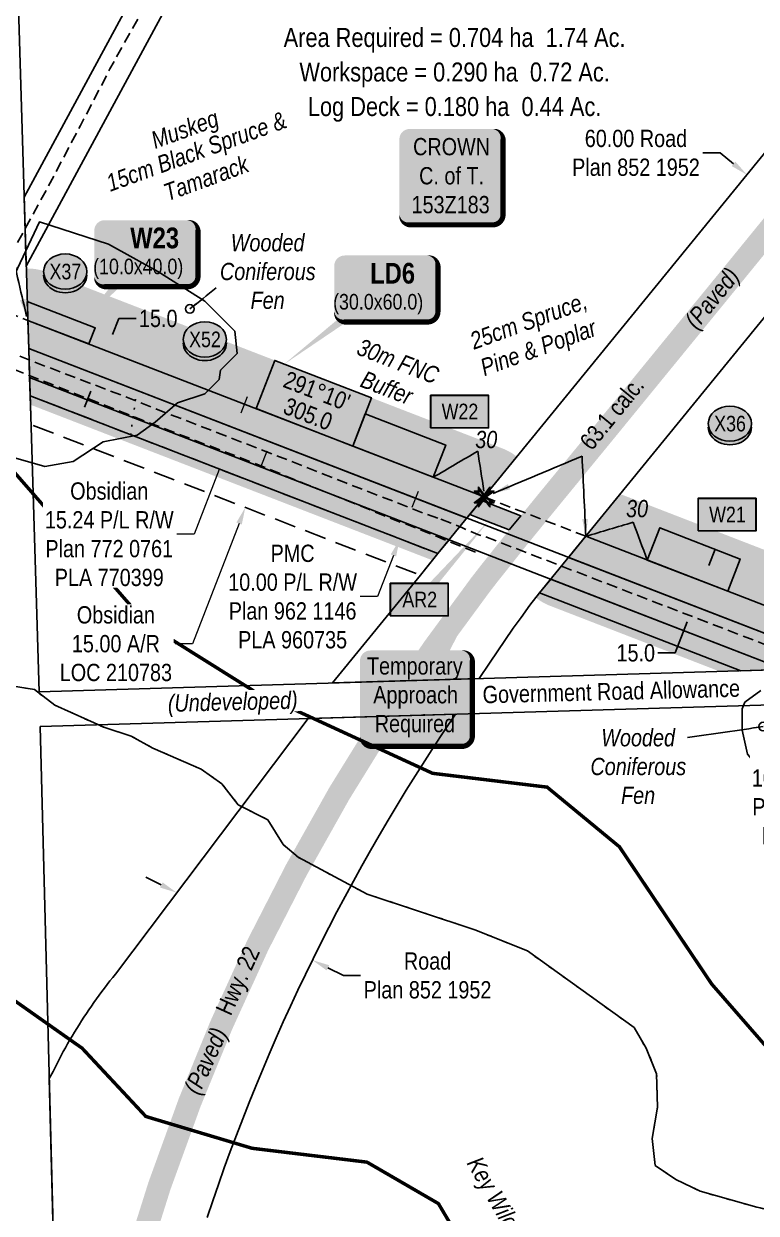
# Model space of a CAD drawing. Extents: x 633209 to 644713, y 5826006 to 5832721.
# Drawn here: x 639692 to 640116, y 5830641 to 5831330 of the extents above; entities that cross this region are included whole.
import ezdxf
from ezdxf.enums import TextEntityAlignment as Align

# ---------------------------------------------------------------- set-up
doc = ezdxf.new("R2010")
doc.units = 0
doc.header["$LTSCALE"] = 5
doc.header["$PDSIZE"] = 0.5
for name, pattern in [('DASHDOT2', [12.7, 6.35, -3.175, 0, -3.175]), ('foc-ACCESSROAD', [3.75, 2.5, -1.25]), ('foc-TIELINE', [1.875, 1.25, -0.625]), ('foc-TOPO', [1, 0.2, -0.8]), ('foc-TRAV', [1.875, 1.25, -0.625]), ('foc-WHEELTRACKS', [2, 0.4, -1.6]), ('UG_PIPE', [1.875, 1.25, -0.625])]:
    doc.linetypes.add(name, pattern=pattern)
doc.layers.get('Defpoints').update_dxf_attribs({"color": 9})
for name, color, linetype in [('AS-OWNER', 7, 'Continuous'), ('AS-PIPE-UG', 44, 'UG_PIPE'), ('AS-ROADS', 254, 'Continuous'), ('AS-WILDLIFE', 131, 'DASHDOT2'), ('C-RW', 13, 'Continuous'), ('CG-NOTES', 7, 'Continuous'), ('F-AR', 190, 'foc-ACCESSROAD'), ('F-RW', 190, 'Continuous'), ('L-AREAREQUIRED', 7, 'Continuous'), ('L-AREAWORK', 5, 'Continuous'), ('L-BD1', 253, 'Continuous'), ('L-MON', 1, 'Continuous'), ('L-ROAD-T', 7, 'Continuous'), ('L-SEC', 7, 'Continuous'), ('L-TIE', 7, 'foc-TIELINE'), ('L-TITLEDB', 4, 'Continuous'), ('L-TITLEDB-T', 4, 'Continuous'), ('P-BUFFER-H 30m', 51, 'Continuous'), ('P-BUFFER-T', 40, 'Continuous'), ('P-CROSSINGS', 250, 'Continuous'), ('P-PROPOSED', 10, 'Continuous'), ('P-PROPOSED-H', 21, 'Continuous'), ('P-TEMP-BLOCKS', 250, 'Continuous'), ('P-TEMP-H', 41, 'Continuous'), ('P-TEMP_LOG DECK', 46, 'Continuous'), ('P-TEMP_WORKSPACE', 46, 'Continuous'), ('P-TRAV', 4, 'foc-TRAV'), ('P-TXT', 4, 'Continuous'), ('P-WORKAREA-COUNTY', 104, 'Continuous'), ('P-WORKAREA-COUNTY-H', 71, 'Continuous'), ('T-BUSH-T', 110, 'Continuous'), ('T-VEGETATION CHANGE', 104, 'foc-TOPO'), ('T-WATER-P3', 160, 'foc-WHEELTRACKS'), ('WETLAND', 143, 'Continuous'), ('WETLAND-T', 146, 'Continuous')]:
    doc.layers.add(name, color=color, linetype=linetype)
for name, color, linetype, lineweight in [('C-AR-T', 13, 'Continuous', 9), ('F-AR-T', 190, 'Continuous', 9), ('F-RW-T', 190, 'Continuous', 9), ('T-TEXT', 48, 'Continuous', 18), ('T-TIE-T', 201, 'Continuous', 18)]:
    doc.layers.add(name, color=color, linetype=linetype, lineweight=lineweight)
doc.styles.add('100L', font='ARIALN.TTF', dxfattribs={"height": 11})
doc.styles.add('175L', font='ARIALN.TTF', dxfattribs={"height": 20})
doc.styles.add('80', font='ARIALN.TTF', dxfattribs={"height": 10})
doc.styles.add('80CG', font='ARIALN.TTF', dxfattribs={"height": 10})
doc.styles.add('80L', font='ARIALN.TTF', dxfattribs={"height": 10})
doc.styles.add('80LS', font='ARIALNI.TTF', dxfattribs={"height": 10})
doc.styles.add('BOLD', font='ARIALNB.TTF')
doc.styles.add('Crossing', font='ARIALN.TTF', dxfattribs={"height": 10})
doc.styles.add('foc-LtypeFont', font='ARIALN.TTF', dxfattribs={"height": 7.35})
doc.styles.add('MtXpl_Arial_Narrow', font='ARIALNI.TTF')
doc.linetypes.add('foc-TOPO-flowdirection-NOLINE', pattern='A,0,[">",foc-LtypeFont,S=0.3,R=0,X=0,Y=-0.945],-20,[">",foc-LtypeFont,S=0.3,R=0,X=0,Y=-0.945],0', length=20)
doc.dimstyles.new('Compass 5 000', dxfattribs={"dimscale": 5, "dimtxt": 9, "dimasz": 2, "dimexe": 0.2, "dimexo": 0.0625, "dimgap": 0.5, "dimtad": 0, "dimtih": 1, "dimtoh": 1, "dimzin": 0, "dimdsep": 46, "dimtxsty": '80CG', "dimcen": 0.1, "dimse1": 1, "dimse2": 1, "dimclrd": 256, "dimclrt": 256, "dimaunit": 1, "dimadec": 4, "dimazin": 0, "dimtfac": 0.06, "dimtofl": 0, "dimtmove": 0, "dimatfit": 1, "dimfxl": 0.2, "dimtolj": 1, "dimtzin": 0, "dimlwd": -1, "dimarcsym": 0})

# ---------------------------------------------------------------- blocks, each defined once
blk = doc.blocks.new('*D423')
at = {"layer": 'C-AR-T', "transparency": 16777216}
for p, q in [((639818.07, 5831104.68), (639821.68, 5831114)), ((639805.34, 5831071.82), (639790.8, 5831034.3)), ((639790.8, 5831034.3), (639780.8, 5831034.3))]:
    blk.add_line(p, q, dxfattribs=at)
for points in [[(639816.52, 5831105.28), (639819.62, 5831104.07), (639814.46, 5831095.35)], [(639803.78, 5831072.42), (639806.89, 5831071.22), (639808.95, 5831081.14)]]:
    blk.add_solid(points, dxfattribs=at)
at = {"layer": 'Defpoints', "color": 0, "transparency": 16777216}
for p in [(639742.67, 5831123.17), (639737.17, 5831108.96), (639814.46, 5831095.35)]:
    blk.add_point(p, dxfattribs=at)
at = {"layer": 'C-AR-T', "transparency": 16777216, "insert": (639741.71, 5831034.3), "char_height": 10, "attachment_point": 5, "style": '80CG', "bg_fill": 3, "box_fill_scale": 1.1, "bg_fill_color": 256, "bg_fill_true_color": 13158600, "bg_fill_transparency": 0}
blk.add_mtext('\\A1;Obsidian\\P15.24 P/L R/W\\PPlan 772 0761\\PPLA 770399', dxfattribs=at)
blk = doc.blocks.new('*D492')
at = {"layer": 'Defpoints', "color": 0, "transparency": 16777216}
for p in [(639786.11, 5831079.28), (639780.69, 5831065.28), (639820.43, 5831049.88)]:
    blk.add_point(p, dxfattribs=at)
at = {"layer": 'F-AR-T', "transparency": 16777216}
for p, q in [((639829.47, 5831073.2), (639833.08, 5831082.53)), ((639816.82, 5831040.56), (639789.85, 5830970.96)), ((639789.85, 5830970.96), (639779.85, 5830970.96))]:
    blk.add_line(p, q, dxfattribs=at)
for points in [[(639827.92, 5831073.8), (639831.02, 5831072.6), (639825.86, 5831063.88)], [(639815.27, 5831041.16), (639818.38, 5831039.95), (639820.43, 5831049.88)]]:
    blk.add_solid(points, dxfattribs=at)
at = {"layer": 'F-AR-T', "transparency": 16777216, "insert": (639745.55, 5830970.96), "char_height": 10, "attachment_point": 5, "style": '80CG', "bg_fill": 3, "box_fill_scale": 1.1, "bg_fill_color": 256, "bg_fill_true_color": 13158600, "bg_fill_transparency": 0}
blk.add_mtext('\\A1;Obsidian\\P15.00 A/R\\PLOC 210783', dxfattribs=at)
blk = doc.blocks.new('*D536')
at = {"layer": 'Defpoints', "color": 0, "transparency": 16777216}
for p in [(639836.85, 5831447.17), (639720.2, 5831273.28), (639737.78, 5831263.78)]:
    blk.add_point(p, dxfattribs=at)
at = {"layer": 'F-RW-T', "transparency": 16777216}
for p, q in [((639801.67, 5831466.17), (639791.67, 5831466.17)), ((639810.47, 5831461.42), (639801.67, 5831466.17)), ((639845.65, 5831442.41), (639854.45, 5831437.66))]:
    blk.add_line(p, q, dxfattribs=at)
for points in [[(639811.26, 5831462.88), (639809.68, 5831459.95), (639819.27, 5831456.67)], [(639846.44, 5831443.88), (639844.86, 5831440.95), (639836.85, 5831447.17)]]:
    blk.add_solid(points, dxfattribs=at)
at = {"layer": 'F-RW-T', "transparency": 16777216, "insert": (639752.13, 5831466.17), "char_height": 10, "attachment_point": 5, "style": '80CG'}
blk.add_mtext('\\A1;Canlin\\P20.00 P/L R/W\\PPlan 882 1811\\PPLA 890838', dxfattribs=at)
blk = doc.blocks.new('*D538')
at = {"layer": 'Defpoints', "color": 0, "transparency": 16777216}
for p in [(639857.9, 5831062.17), (639854.29, 5831052.86), (639913.32, 5831040.7)]:
    blk.add_point(p, dxfattribs=at)
at = {"layer": 'F-RW-T', "transparency": 16777216}
for p, q in [((639916.93, 5831050.02), (639920.55, 5831059.35)), ((639906.1, 5831022.06), (639896.87, 5830998.24)), ((639896.87, 5830998.24), (639886.87, 5830998.24))]:
    blk.add_line(p, q, dxfattribs=at)
for points in [[(639915.38, 5831050.62), (639918.49, 5831049.42), (639913.32, 5831040.7)], [(639904.54, 5831022.66), (639907.65, 5831021.46), (639909.71, 5831031.38)]]:
    blk.add_solid(points, dxfattribs=at)
at = {"layer": 'F-RW-T', "transparency": 16777216, "insert": (639847.78, 5830998.24), "char_height": 10, "attachment_point": 5, "style": '80CG'}
blk.add_mtext('\\A1;PMC\\P10.00 P/L R/W\\PPlan 962 1146\\PPLA 960735', dxfattribs=at)
blk = doc.blocks.new('*D540')
at = {"layer": 'Defpoints', "color": 0, "transparency": 16777216}
for p in [(640222.08, 5830921.22), (640211.29, 5830914.69), (640218.47, 5830911.91)]:
    blk.add_point(p, dxfattribs=at)
at = {"layer": 'F-RW-T', "transparency": 16777216}
for p, q in [((640218.51, 5830933.33), (640222.12, 5830942.66)), ((640207.67, 5830905.36), (640199.76, 5830884.91)), ((640199.76, 5830884.91), (640189.76, 5830884.91))]:
    blk.add_line(p, q, dxfattribs=at)
for points in [[(640216.95, 5830933.93), (640220.06, 5830932.73), (640214.89, 5830924.01)], [(640206.12, 5830905.96), (640209.23, 5830904.76), (640211.29, 5830914.69)]]:
    blk.add_solid(points, dxfattribs=at)
at = {"layer": 'F-RW-T', "transparency": 16777216, "insert": (640150.67, 5830884.91), "char_height": 10, "attachment_point": 5, "style": '80CG', "bg_fill": 3, "box_fill_scale": 1.1, "bg_fill_color": 256, "bg_fill_true_color": 13158600, "bg_fill_transparency": 0}
blk.add_mtext('\\A1;PMC\\P10.00 P/L R/W\\PPlan 962 1146\\PPLA 960735', dxfattribs=at)
blk = doc.blocks.new('*D549')
at = {"layer": 'Defpoints', "color": 0, "transparency": 16777216}
for p in [(640110.6, 5831242.37), (640069.15, 5831191.5), (640115.59, 5831153.65)]:
    blk.add_point(p, dxfattribs=at)
at = {"layer": 'L-TITLEDB-T', "transparency": 16777216}
for p, q in [((640095.1, 5831255.01), (640085.1, 5831255.01)), ((640102.85, 5831248.69), (640095.1, 5831255.01)), ((640164.8, 5831198.2), (640172.55, 5831191.88))]:
    blk.add_line(p, q, dxfattribs=at)
for points in [[(640103.91, 5831249.98), (640101.8, 5831247.4), (640110.6, 5831242.37)], [(640165.85, 5831199.49), (640163.75, 5831196.91), (640157.05, 5831204.52)]]:
    blk.add_solid(points, dxfattribs=at)
at = {"layer": 'L-TITLEDB-T', "transparency": 16777216, "insert": (640046.4, 5831255.01), "char_height": 10, "attachment_point": 5, "style": '80CG'}
blk.add_mtext('\\A1;60.00 Road\\PPlan 852 1952', dxfattribs=at)
blk = doc.blocks.new('*D550')
at = {"layer": 'Defpoints', "color": 0, "transparency": 16777216}
for p in [(639780.96, 5830827.32), (639859.23, 5830787.9), (639859.43, 5830788.29)]:
    blk.add_point(p, dxfattribs=at)
at = {"layer": 'L-TITLEDB-T', "transparency": 16777216}
for p, q in [((639771.81, 5830831.38), (639762.86, 5830835.84)), ((639868.18, 5830783.44), (639877.14, 5830778.99)), ((639877.14, 5830778.99), (639887.14, 5830778.99))]:
    blk.add_line(p, q, dxfattribs=at)
for points in [[(639772.55, 5830832.88), (639771.07, 5830829.89), (639780.76, 5830826.93)], [(639868.93, 5830784.94), (639867.44, 5830781.95), (639859.23, 5830787.9)]]:
    blk.add_solid(points, dxfattribs=at)
at = {"layer": 'L-TITLEDB-T', "transparency": 16777216, "insert": (639925.84, 5830778.99), "char_height": 10, "attachment_point": 5, "style": '80CG'}
blk.add_mtext('\\A1;Road\\PPlan 852 1952', dxfattribs=at)
blk = doc.blocks.new('*U384')
h = blk.add_hatch(color=255)
edge = h.paths.add_edge_path()
edge.add_line((-24, -28.5), (24, -28.5))
edge.add_arc((24, -22.5), 6, 270, 360)
edge.add_line((30, -22.5), (30, 21))
edge.add_arc((24, 21), 6, 0, 90)
edge.add_line((24, 27), (-24, 27))
edge.add_arc((-24, 21), 6, 90, 180)
edge.add_line((-30, 21), (-30, -22.5))
edge.add_arc((-24, -22.5), 6, 180, 270)
at = {"color": 14, "flags": 128}
blk.add_lwpolyline([(-24, -28.5, 3, 3, 0), (24, -28.5, 3, 3, 0.414214), (30, -22.5, 3, 3, 0), (30, 21, 3, 0, 0.414214), (24, 27, 0, 0, 0), (-24, 27, 0, 0, 0.414214), (-30, 21, 0, 0, 0), (-30, -22.5, 0, 3, 0.414214)], format="xyseb", close=True, dxfattribs=at)
at = {"color": 14, "style": '80'}
blk.add_attdef('ENTER_TEXT_001', (-26.85, -4.92), '', height=10, dxfattribs=at)
blk = doc.blocks.new('*U600')
at = {"true_color": 0xff8aff}
h = blk.add_hatch(color=211, dxfattribs=at)
edge = h.paths.add_edge_path()
edge.add_line((-24, -20), (24, -20))
edge.add_arc((24, -14), 6, 270, 360)
edge.add_line((30, -14), (30, 12.5))
edge.add_arc((24, 12.5), 6, 0, 90)
edge.add_line((24, 18.5), (-24, 18.5))
edge.add_arc((-24, 12.5), 6, 90, 180)
edge.add_line((-30, 12.5), (-30, -14))
edge.add_arc((-24, -14), 6, 180, 270)
at = {"color": 250, "flags": 128}
blk.add_lwpolyline([(-24, -20, 3, 3, 0), (24, -20, 3, 3, 0.414214), (30, -14, 3, 3, 0), (30, 12.5, 3, 0, 0.414214), (24, 18.5, 0, 0, 0), (-24, 18.5, 0, 0, 0.414214), (-30, 12.5, 0, 0, 0), (-30, -14, 0, 3, 0.414214)], format="xyseb", close=True, dxfattribs=at)
at = {"flags": 128}
blk.add_lwpolyline([(-38.47, -42.6, 0, 7.5, 0), (0, 0, 0, 0, 0)], format="xyseb", dxfattribs=at)
at = {"color": 250}
for tag, p, height, style in [('TEMP_AREA_W1_001', (-9.21, 2.24), 12, 'BOLD'), ('ENTER_TEXT_001', (-30.66, -12.78), 9, '80')]:
    blk.add_attdef(tag, p, '', height=height, dxfattribs=dict(at, style=style))
blk = doc.blocks.new('TEMP')
h = blk.add_hatch(color=255)
h.dxf.hatch_style = 1
h.paths.add_polyline_path([(-1.15, -0.67), (-0.67, -0.67), (-0.67, -1.15), (0, -0.25), (0.67, -1.15), (0.67, -0.67), (1.15, -0.67), (0.25, 0), (1.15, 0.67), (0.67, 0.67), (0.67, 1.15), (0, 0.25), (-0.67, 1.15), (-0.67, 0.67), (-1.15, 0.67), (-0.25, 0)])
h.paths.add_polyline_path([(0.57, 0.85), (0.57, 0.57), (0.85, 0.57), (0.08, 0), (0.85, -0.57), (0.57, -0.57), (0.57, -0.85), (0, -0.08), (-0.57, -0.85), (-0.57, -0.57), (-0.85, -0.57), (-0.08, 0), (-0.85, 0.57), (-0.57, 0.57), (-0.57, 0.85), (0, 0.08)], flags=16)
h = blk.add_hatch(color=1)
h.dxf.hatch_style = 1
h.paths.add_polyline_path([(-0.07, -0.01), (-0.08, 0), (-0.85, -0.57), (-0.57, -0.57), (-0.57, -0.85), (0.07, 0.01), (0.08, 0), (0.85, 0.57), (0.57, 0.57), (0.57, 0.85)])
at = {"color": 1}
for p, q in [((-0.08, 0), (0.08, 0)), ((0, 0.08), (0, -0.08))]:
    blk.add_line(p, q, dxfattribs=at)
at = {"color": 255, "flags": 128}
blk.add_lwpolyline([(-0.25, 0), (-1.15, 0.67), (-0.67, 0.67), (-0.67, 1.15), (0, 0.25), (0.67, 1.15), (0.67, 0.67), (1.15, 0.67), (0.25, 0), (1.15, -0.67), (0.67, -0.67), (0.67, -1.15), (0, -0.25), (-0.67, -1.15), (-0.67, -0.67), (-1.15, -0.67)], close=True, dxfattribs=at)
at = {"color": 1, "flags": 128}
blk.add_lwpolyline([(-0.08, 0), (-0.85, 0.57), (-0.57, 0.57), (-0.57, 0.85), (0, 0.08), (0.57, 0.85), (0.57, 0.57), (0.85, 0.57), (0.08, 0), (0.85, -0.57), (0.57, -0.57), (0.57, -0.85), (0, -0.08), (-0.57, -0.85), (-0.57, -0.57), (-0.85, -0.57)], close=True, dxfattribs=at)
blk = doc.blocks.new('xing2')
h = blk.add_hatch(color=50)
h.dxf.hatch_style = 1
edge = h.paths.add_edge_path()
edge.add_ellipse((0, 0), major_axis=(-12.5, 0), ratio=0.816297, start_angle=0, end_angle=360)
h = blk.add_hatch(color=250)
h.dxf.hatch_style = 1
edge = h.paths.add_edge_path()
edge.add_ellipse((0, -2.05), major_axis=(-12.5, 0), ratio=0.816297, start_angle=0, end_angle=180)
edge.add_line((12.5, -2.05), (12.5, 0))
edge.add_ellipse((0, 0), major_axis=(-12.5, 0), ratio=0.816297, start_angle=0, end_angle=180, ccw=False)
edge.add_line((-12.5, 0), (-12.5, -2.05))
at = {"color": 250}
blk.add_ellipse((0, 0), major_axis=(-12.5, 0), ratio=0.816297, dxfattribs=at)
blk.add_ellipse((0, -2.05), major_axis=(-12.5, 0), ratio=0.816297, start_param=0, end_param=3.141593, dxfattribs=at)
at = {"color": 250, "style": 'Crossing'}
blk.add_attdef('CROSSING', text='', height=9, dxfattribs=at).set_placement((0.09, 0.02), align=Align.MIDDLE_CENTER)
at = {"color": 250, "style": 'Crossing', "flags": 1}
for tag, p in [('OWNER', (0.09, -12.49)), ('DESCRIPTION', (0.09, -25.77)), ('LOCATION', (0.09, -39.3)), ('DWG_REF', (0.09, -52.84))]:
    blk.add_attdef(tag, text='', height=9, dxfattribs=at).set_placement(p, align=Align.MIDDLE_CENTER)
blk = doc.blocks.new('*D687')
at = {"layer": 'Defpoints', "color": 0, "transparency": 16777216}
for p in [(639753.44, 5831135.36), (639734.66, 5831126.55), (639748.03, 5831121.37)]:
    blk.add_point(p, dxfattribs=at)
at = {"layer": 'P-TXT', "transparency": 16777216}
for p, q in [((639743.68, 5831149.86), (639747.29, 5831159.18)), ((639747.29, 5831159.18), (639757.29, 5831159.18)), ((639731.05, 5831117.22), (639727.44, 5831107.9))]:
    blk.add_line(p, q, dxfattribs=at)
for points in [[(639742.13, 5831150.46), (639745.24, 5831149.26), (639740.07, 5831140.53)], [(639729.49, 5831117.82), (639732.6, 5831116.62), (639734.66, 5831126.55)]]:
    blk.add_solid(points, dxfattribs=at)
at = {"layer": 'P-TXT', "transparency": 16777216, "insert": (639770.05, 5831159.18), "char_height": 10, "attachment_point": 5, "style": '80CG'}
blk.add_mtext('\\A1;15.0', dxfattribs=at)
blk = doc.blocks.new('*D688')
at = {"layer": 'Defpoints', "color": 0, "transparency": 16777216}
for p in [(640085.04, 5831006.97), (640131.08, 5830989.15), (640125.67, 5830975.16)]:
    blk.add_point(p, dxfattribs=at)
at = {"layer": 'P-TXT', "transparency": 16777216}
for p, q in [((640088.65, 5831016.3), (640092.26, 5831025.62)), ((640076.02, 5830983.66), (640069.04, 5830965.65)), ((640069.04, 5830965.65), (640059.04, 5830965.65))]:
    blk.add_line(p, q, dxfattribs=at)
for points in [[(640087.1, 5831016.9), (640090.21, 5831015.69), (640085.04, 5831006.97)], [(640074.46, 5830984.26), (640077.57, 5830983.06), (640079.63, 5830992.99)]]:
    blk.add_solid(points, dxfattribs=at)
at = {"layer": 'P-TXT', "transparency": 16777216, "insert": (640046.29, 5830965.65), "char_height": 10, "attachment_point": 5, "style": '80CG'}
blk.add_mtext('\\A1;15.0', dxfattribs=at)
blk = doc.blocks.new('Temp_Area_Small_Pink')
at = {"true_color": 0xff8aff}
h = blk.add_hatch(color=211, dxfattribs=at)
h.dxf.hatch_style = 1
h.paths.add_polyline_path([(-16.83, -9.44), (16.33, -9.44), (16.33, 9.05), (-16.83, 9.05)])
at = {"color": 250}
for points in [[(-17.03, -9.64), (16.53, -9.64), (16.53, 9.25), (-17.03, 9.25)], [(-16.93, -9.54), (16.43, -9.54), (16.43, 9.15), (-16.93, 9.15)]]:
    blk.add_lwpolyline(points, close=True, dxfattribs=at)
at = {"color": 250, "style": '80L'}
blk.add_attdef('TEMPORARY', text='', height=9, dxfattribs=at).set_placement((0, -0.15), align=Align.MIDDLE_CENTER)
blk = doc.blocks.new('Temp_Area4')
h = blk.add_hatch(color=71)
h.dxf.hatch_style = 1
h.paths.add_polyline_path([(-16.83, -9.44), (16.33, -9.44), (16.33, 9.05), (-16.83, 9.05)])
at = {"color": 250}
for points in [[(-17.03, -9.64), (16.53, -9.64), (16.53, 9.25), (-17.03, 9.25)], [(-16.93, -9.54), (16.43, -9.54), (16.43, 9.15), (-16.93, 9.15)]]:
    blk.add_lwpolyline(points, close=True, dxfattribs=at)
at = {"color": 250, "style": '80L'}
blk.add_attdef('TEMPORARY', text='', height=9, dxfattribs=at).set_placement((0, -0.15), align=Align.MIDDLE_CENTER)
blk = doc.blocks.new('*U808')
at = {"true_color": 0xff8aff}
h = blk.add_hatch(color=211, dxfattribs=at)
edge = h.paths.add_edge_path()
edge.add_line((-24, -20), (24, -20))
edge.add_arc((24, -14), 6, 270, 360)
edge.add_line((30, -14), (30, 12.5))
edge.add_arc((24, 12.5), 6, 0, 90)
edge.add_line((24, 18.5), (-24, 18.5))
edge.add_arc((-24, 12.5), 6, 90, 180)
edge.add_line((-30, 12.5), (-30, -14))
edge.add_arc((-24, -14), 6, 180, 270)
at = {"color": 250, "flags": 128}
blk.add_lwpolyline([(-24, -20, 3, 3, 0), (24, -20, 3, 3, 0.414214), (30, -14, 3, 3, 0), (30, 12.5, 3, 0, 0.414214), (24, 18.5, 0, 0, 0), (-24, 18.5, 0, 0, 0.414214), (-30, 12.5, 0, 0, 0), (-30, -14, 0, 3, 0.414214)], format="xyseb", close=True, dxfattribs=at)
at = {"flags": 128}
blk.add_lwpolyline([(-59.34, -44.69, 0, 7.5, 0), (0, 0, 0, 0, 0)], format="xyseb", dxfattribs=at)
at = {"color": 250}
for tag, p, height, style in [('TEMP_AREA_W1_001', (-9.21, 2.24), 12, 'BOLD'), ('ENTER_TEXT_001', (-30.66, -12.78), 9, '80')]:
    blk.add_attdef(tag, p, '', height=height, dxfattribs=dict(at, style=style))
blk = doc.blocks.new('*U894')
h = blk.add_hatch(color=254)
edge = h.paths.add_edge_path()
edge.add_line((-26.5, -28.5), (26.5, -28.5))
edge.add_arc((26.5, -22.5), 6, 270, 360)
edge.add_line((32.5, -22.5), (32.5, 21))
edge.add_arc((26.5, 21), 6, 0, 90)
edge.add_line((26.5, 27), (-26.5, 27))
edge.add_arc((-26.5, 21), 6, 90, 180)
edge.add_line((-32.5, 21), (-32.5, -22.5))
edge.add_arc((-26.5, -22.5), 6, 180, 270)
at = {"color": 1, "flags": 128}
blk.add_lwpolyline([(57.11, 100.67, 0, 10, 0), (0, 0, 5, 5, 0)], format="xyseb", dxfattribs=at)
blk.add_lwpolyline([(-26.5, -28.5, 3, 3, 0), (26.5, -28.5, 3, 3, 0.414214), (32.5, -22.5, 3, 3, 0), (32.5, 21, 3, 0, 0.414214), (26.5, 27, 0, 0, 0), (-26.5, 27, 0, 0, 0.414214), (-32.5, 21, 0, 0, 0), (-32.5, -22.5, 0, 3, 0.414214)], format="xyseb", close=True, dxfattribs=at)
at = {"color": 1, "style": '80'}
blk.add_attdef('ENTER_TEXT_001', (-36.68, -4.99), '', height=10, dxfattribs=at)

msp = doc.modelspace()

# ---------------------------------------------------------------- hatches: boundary and pattern name
at = {"layer": 'P-BUFFER-H 30m'}
h = msp.add_hatch(color=256, dxfattribs=at)
h.dxf.hatch_style = 1
edge = h.paths.add_edge_path()
edge.add_arc((639694.638, 5831158.123), 29.991, 68.835232, 91.744197, ccw=False)
edge.add_line((639705.466, 5831186.09), (639969.423, 5831083.895))
edge.add_arc((639958.595, 5831055.927), 29.991, 50.807455, 68.835232, ccw=False)
edge.add_line((639977.546, 5831079.171), (639928.699, 5831019.262))
edge.add_line((639928.699, 5831019.262), (639696.125, 5831109.307))
edge.add_line((639696.125, 5831109.307), (639693.725, 5831188.099))
h = msp.add_hatch(color=256, dxfattribs=at)
h.dxf.hatch_style = 1
edge = h.paths.add_edge_path()
edge.add_line((640037.348, 5831057.597), (640221.431, 5830986.326))
edge.add_arc((640217.022, 5830964.751), 22.021, 11.314188, 78.449737, ccw=False)
edge.add_line((640238.615, 5830969.071), (640363.748, 5830972.786))
edge.add_arc((640364.638, 5830942.808), 29.991, 43.818508, 91.700375, ccw=False)
edge.add_line((640386.277, 5830963.573), (640240.58, 5830959.248))
edge.add_line((640240.58, 5830959.248), (640094.881, 5830954.922))
edge.add_line((640094.881, 5830954.922), (639996.624, 5830992.964))
edge.add_arc((640007.452, 5831020.931), 29.991, 230.807455, 248.835232, ccw=False)
edge.add_line((639988.5, 5830997.688), (640037.348, 5831057.597))
at = {"layer": 'P-PROPOSED-H'}
h = msp.add_hatch(color=256, dxfattribs=at)
h.dxf.hatch_style = 1
h.paths.add_polyline_path([(639694.638, 5831158.123), (639958.595, 5831055.927), (639948.629, 5831043.706), (639695.134, 5831141.851)])
h = msp.add_hatch(color=256, dxfattribs=at)
h.dxf.hatch_style = 1
h.paths.add_polyline_path([(640017.418, 5831033.153), (640210.603, 5830958.358), (640172.028, 5830957.213), (640007.452, 5831020.931)])
at = {"layer": 'P-TEMP-H'}
h = msp.add_hatch(color=256, dxfattribs=at)
h.dxf.hatch_style = 1
h.paths.add_polyline_path([(639694.308, 5831168.971), (639733.568, 5831153.77), (639729.958, 5831144.448), (639694.638, 5831158.123)])
h = msp.add_hatch(color=256, dxfattribs=at)
h.dxf.hatch_style = 1
h.paths.add_polyline_path([(639826.636, 5831107.018), (639882.571, 5831085.361), (639893.399, 5831113.329), (639837.464, 5831134.985)])
h = msp.add_hatch(color=256, dxfattribs=at)
h.dxf.hatch_style = 1
h.paths.add_polyline_path([(639929.183, 5831067.315), (639882.571, 5831085.361), (639889.789, 5831104.007), (639936.402, 5831085.96)])
h = msp.add_hatch(color=256, dxfattribs=at)
h.dxf.hatch_style = 1
h.paths.add_polyline_path([(640099.51, 5831001.37), (640052.897, 5831019.417), (640060.116, 5831038.062), (640106.728, 5831020.015)])
at = {"layer": 'P-WORKAREA-COUNTY-H'}
h = msp.add_hatch(color=256, dxfattribs=at)
h.dxf.hatch_style = 1
h.paths.add_polyline_path([(639973.135, 5831036.898), (639954.083, 5831044.274), (639950.29, 5831045.743), (639956.934, 5831053.891), (639957.692, 5831053.597), (639979.773, 5831045.048)])

# ---------------------------------------------------------------- linework, layer by layer
at = {"layer": 'AS-PIPE-UG', "flags": 128}
for points in [[(639928.692, 5831645.166), (639919.623, 5831630.526), (639913.721, 5831618.595), (639908.214, 5831606.607), (639897.352, 5831586.873), (639873.755, 5831543.971), (639852.191, 5831506.646), (639833.094, 5831471.368), (639815.075, 5831438.376), (639793.039, 5831397.06), (639766.697, 5831347.832), (639742.123, 5831303.679), (639725.056, 5831270.892), (639705.9, 5831234.606), (639678.293, 5831184.255), (639664.272, 5831158.834)], [(639953.608, 5831024), (639947.127, 5831026.568), (639937.853, 5831030.341), (639923.981, 5831035.972), (639904.226, 5831043.736), (639854.887, 5831063.602), (639821.057, 5831077.279), (639764.637, 5831098.94), (639708.334, 5831121.108), (639672.856, 5831135.096), (639637.426, 5831149.62), (639608.563, 5831160.409), (639591.558, 5831166.785)], [(639672.527, 5831144.242), (639683.487, 5831139.88), (639697.278, 5831134.453), (639714.649, 5831127.855), (639729.994, 5831121.947), (639749.144, 5831114.699), (639769.075, 5831106.738), (639805.004, 5831092.849), (639845.006, 5831077.318), (639878.609, 5831064.024), (639909.448, 5831052.113), (639923.011, 5831046.695), (639933.572, 5831043.014)], [(639933.572, 5831043.014), (639940.006, 5831040.559), (639946.003, 5831038.122), (639949.489, 5831036.433), (639954.981, 5831034.222), (639959.632, 5831032.756)], [(639959.632, 5831032.756), (640484.367, 5830830.387)]]:
    msp.add_lwpolyline(points, dxfattribs=at)
at = {"layer": 'AS-ROADS', "const_width": 13.396, "flags": 128}
msp.add_lwpolyline([(640295.896, 5831421.698), (640258.764, 5831376.135), (640225.982, 5831336.024), (640191.818, 5831294.055), (640158.914, 5831253.734), (640125.765, 5831213.185), (640092.182, 5831171.964), (640059.637, 5831132.135), (640026.314, 5831091.317), (639994.394, 5831052.399), (639975.824, 5831029.593), (639961.012, 5831010.97), (639956.466, 5831005.1), (639929.705, 5830968.656), (639900.911, 5830926.608), (639874.817, 5830884.377), (639849.946, 5830840.066), (639827.616, 5830796.486), (639806.552, 5830750.271), (639788.271, 5830705.583), (639770.738, 5830657.188), (639756.233, 5830611.166), (639742.901, 5830561.425), (639731.859, 5830512.026)], dxfattribs=at)
at = {"layer": 'AS-WILDLIFE', "const_width": 2, "flags": 128}
msp.add_lwpolyline([(639231.617, 5831835.436), (639239.625, 5831815.5), (639276.062, 5831724.5), (639379.5, 5831519), (639465.875, 5831377.5), (639519.313, 5831290), (639668.25, 5831091.5), (639763.312, 5830982.5), (639825.563, 5830943.5), (639928.75, 5830896), (639970.125, 5830891), (639995, 5830888), (640036.813, 5830853.5), (640090.25, 5830774), (640123.375, 5830736), (640137.812, 5830719.5), (640174, 5830700.5), (640211.062, 5830688), (640215.125, 5830686.5), (640221.375, 5830686), (640281.25, 5830683.5), (640315.625, 5830680.5), (640367.813, 5830675.5), (640439.688, 5830652.5), (640636.75, 5830531.5), (640996, 5830268), (641018, 5830235.5), (641022.75, 5830228.5), (641044.937, 5830173.5), (641044.188, 5830172.5), (641030.438, 5830152.5), (640980.187, 5830135.5), (640924.563, 5830157), (640918.437, 5830159.5), (640898.75, 5830170.5), (640649.375, 5830308.5), (640486.25, 5830390), (640458.25, 5830404), (640432.375, 5830410.5), (640371.187, 5830426.5), (640346.563, 5830433.5), (640289.125, 5830450), (640170.25, 5830450.5), (640152, 5830450.5), (640141.688, 5830453), (640090.625, 5830464), (640039.062, 5830487.5), (639997.125, 5830527), (639959, 5830602), (639942.187, 5830630), (639932.125, 5830647), (639892.5, 5830670), (639890.687, 5830671), (639824.375, 5830679), (639764.25, 5830697), (639762.812, 5830697.5), (639725.937, 5830737), (639721.625, 5830740), (639663.5, 5830781), (639591.313, 5830814.5), (639585.721, 5830814.579)], dxfattribs=at)
at = {"layer": 'C-RW'}
msp.add_lwpolyline([(640172.028, 5830957.213), (640132.054, 5830956.026), (640000.515, 5831006.986), (639941.73, 5831029.688), (639695.646, 5831125.033), (639695.134, 5831141.851), (640172.028, 5830957.213)], close=True, dxfattribs=at)
at = {"layer": 'F-AR', "flags": 128}
msp.add_lwpolyline([(639931.861, 5831023.141), (639921.678, 5831010.651), (639696.474, 5831097.855), (639695.967, 5831114.471), (639931.861, 5831023.141)], close=True, dxfattribs=at)
at = {"layer": 'F-RW'}
for points in [[(639919.034, 5831606.54), (639693.681, 5831189.564), (639692.469, 5831229.372), (639888.967, 5831592.958), (639896.883, 5831607.605), (639902.205, 5831617.452), (639916.501, 5831643.904), (639921.767, 5831653.648), (639977.333, 5831756.463), (640000.436, 5831757.159), (639943.868, 5831652.491), (639938.607, 5831642.756), (639919.034, 5831606.54)], [(639938.288, 5831031.022), (639931.861, 5831023.141), (639695.967, 5831114.471), (639695.646, 5831125.033), (639938.288, 5831031.022)], [(640132.054, 5830956.026), (640107.12, 5830955.286), (639990.684, 5831000.366), (639997.143, 5831008.288), (640132.054, 5830956.026)]]:
    msp.add_lwpolyline(points, close=True, dxfattribs=at)
at = {"layer": 'L-SEC'}
for p, q in [((639676.694, 5831747.406), (639701.182, 5830943.235)), ((639701.182, 5830943.234), (640498.78, 5830966.913)), ((639701.793, 5830923.151), (640499.377, 5830946.808)), ((639722.373, 5830120.601), (639701.793, 5830923.151))]:
    msp.add_line(p, q, dxfattribs=at)
at = {"layer": 'L-TIE'}
msp.add_line((640017.418, 5831033.153), (639958.595, 5831055.927), dxfattribs=at)
at = {"layer": 'L-TITLEDB'}
for points in [[(640280.108, 5831355.531), (640234.983, 5831299.986), (640229.024, 5831292.678), (640205.294, 5831263.574), (640182.484, 5831235.599), (639990.684, 5831000.366), (639985, 5830993.395), (639979.926, 5830986.2), (639975.284, 5830979.943), (639961.655, 5830959.741), (639955.674, 5830950.79), (639870.816, 5830948.271), (639921.678, 5831010.651), (639931.861, 5831023.141), (640163.651, 5831307.418), (640186.112, 5831334.966)], [(639712.003, 5830525.013), (639707.017, 5830719.454), (639709.19, 5830723.477), (639710.34, 5830725.788), (639711.51, 5830728.088), (639712.7, 5830730.378), (639713.909, 5830732.658), (639715.138, 5830734.928), (639716.388, 5830737.186), (639717.656, 5830739.434), (639718.944, 5830741.671), (639720.251, 5830743.896), (639721.578, 5830746.111), (639722.924, 5830748.313), (639724.289, 5830750.504), (639725.672, 5830752.682), (639727.075, 5830754.849), (639728.496, 5830757.004), (639729.936, 5830759.145), (639731.394, 5830761.275), (639732.871, 5830763.392), (639734.366, 5830765.496), (639735.879, 5830767.587), (639737.411, 5830769.664), (639738.96, 5830771.729), (639740.527, 5830773.779), (639742.112, 5830775.817), (639743.714, 5830777.84), (639745.335, 5830779.849), (639856.691, 5830927.729), (639941.997, 5830930.262), (639935.288, 5830920.26), (639929.72, 5830911.805), (639924.226, 5830903.303), (639918.805, 5830894.754), (639913.458, 5830886.158), (639908.185, 5830877.517), (639902.987, 5830868.829), (639897.865, 5830860.099), (639892.818, 5830851.324), (639887.846, 5830842.505), (639882.952, 5830833.644), (639878.134, 5830824.742), (639873.392, 5830815.798), (639868.728, 5830806.813), (639864.142, 5830797.789), (639859.633, 5830788.725), (639855.204, 5830779.622), (639850.852, 5830770.483), (639846.58, 5830761.305), (639842.388, 5830752.091), (639838.274, 5830742.841), (639834.241, 5830733.557), (639830.288, 5830724.238), (639826.416, 5830714.884), (639822.624, 5830705.498), (639818.913, 5830696.079), (639815.284, 5830686.63), (639811.736, 5830677.148), (639808.271, 5830667.637), (639804.888, 5830658.096), (639801.587, 5830648.526), (639798.369, 5830638.928)]]:
    msp.add_lwpolyline(points, dxfattribs=at)
at = {"layer": 'P-PROPOSED', "flags": 128}
for points in [[(639694.638, 5831158.123), (639958.595, 5831055.927), (639948.629, 5831043.706), (639695.134, 5831141.851)], [(640017.418, 5831033.153), (640210.603, 5830958.358), (640172.028, 5830957.213), (640007.452, 5831020.931)]]:
    msp.add_lwpolyline(points, close=True, dxfattribs=at)
at = {"layer": 'P-TEMP-BLOCKS', "flags": 128}
msp.add_lwpolyline([(639961.933, 5831042.859, 0, 4.998, 0), (639921.327, 5830996.586, 0, 0, 0)], format="xyseb", dxfattribs=at)
at = {"layer": 'P-TEMP_LOG DECK', "flags": 128}
msp.add_lwpolyline([(639826.636, 5831107.018), (639882.571, 5831085.361), (639893.399, 5831113.329), (639837.464, 5831134.985)], close=True, dxfattribs=at)
at = {"layer": 'P-TEMP_WORKSPACE', "flags": 128}
for points in [[(639694.308, 5831168.971), (639733.568, 5831153.77), (639729.958, 5831144.448), (639694.638, 5831158.123)], [(639929.183, 5831067.315), (639882.571, 5831085.361), (639889.789, 5831104.007), (639936.402, 5831085.96)], [(640099.51, 5831001.37), (640052.897, 5831019.417), (640060.116, 5831038.062), (640106.728, 5831020.015)]]:
    msp.add_lwpolyline(points, close=True, dxfattribs=at)
at = {"layer": 'P-TRAV', "flags": 128}
msp.add_lwpolyline([(639674.275, 5831166.007), (639694.638, 5831158.123)], dxfattribs=at)
at = {"layer": 'P-WORKAREA-COUNTY'}
msp.add_lwpolyline([(639973.135, 5831036.898), (639954.083, 5831044.274), (639950.29, 5831045.743), (639956.934, 5831053.891), (639957.692, 5831053.597), (639979.773, 5831045.048)], close=True, dxfattribs=at)
at = {"layer": 'T-VEGETATION CHANGE', "flags": 128}
msp.add_lwpolyline([(639756.924, 5831112.484), (639753.986, 5831091.747)], dxfattribs=at)
at = {"layer": 'T-WATER-P3', "linetype": 'foc-TOPO-flowdirection-NOLINE', "flags": 128}
msp.add_lwpolyline([(641157.149, 5830181.047), (641139.934, 5830186.552), (641114.461, 5830200.34), (641053.143, 5830238.473), (641043.37, 5830248.645), (641026.162, 5830273.636), (640992.86, 5830302.109), (640952.517, 5830323.045), (640882.909, 5830378.284), (640868.764, 5830385.043), (640850.904, 5830388.063), (640809.967, 5830388.204), (640795.032, 5830396.333), (640761.984, 5830430.04), (640736.224, 5830449.448), (640671.191, 5830484.367), (640561.626, 5830517.784), (640549.574, 5830525.594), (640530.865, 5830549.926), (640514.958, 5830554.784), (640495.277, 5830555.444), (640479.893, 5830560.825), (640466.662, 5830569.156), (640449.258, 5830572.114), (640401.302, 5830558.371), (640380.836, 5830558.246), (640361.867, 5830560.545), (640347.334, 5830566.779), (640321.782, 5830583.114), (640306.203, 5830588.561), (640286.587, 5830588.895), (640269.707, 5830592.246), (640197.227, 5830623.547), (640151.544, 5830637.536), (640116.277, 5830644.885), (640083.554, 5830654.14), (640069.41, 5830661.028), (640057.55, 5830669.101), (640055.804, 5830684.657), (640058.889, 5830702.711), (640058.373, 5830722.129), (640052.312, 5830736.886), (640045.28, 5830748.898), (639983.616, 5830793.175), (639953.239, 5830805.445), (639890.862, 5830826.118), (639851.041, 5830847.381), (639842.322, 5830854.809), (639833.452, 5830869.019), (639816.295, 5830877.812), (639806.907, 5830889.879), (639794.915, 5830898.409), (639766.893, 5830910.554), (639754.383, 5830917.578), (639738.609, 5830922.631), (639710.192, 5830935.43), (639698.394, 5830944.417), (639663.264, 5830950.067), (639652.377, 5830960.757), (639638.038, 5830967.385), (639618.159, 5830967.129), (639609.691, 5830978.416), (639598.546, 5830988.125), (639589.814, 5830999.673), (639578.542, 5831030.238), (639556.971, 5831071.496), (639553.217, 5831089.348)], dxfattribs=at)
at = {"layer": 'WETLAND'}
msp.add_lwpolyline([(639674.251, 5831157.844), (639701.354, 5831215.061), (639741.255, 5831202.263), (639769.863, 5831186.453), (639796.966, 5831169.137), (639814.282, 5831151.822), (639815.787, 5831139.023), (639806, 5831129.236), (639805.247, 5831123.966), (639796.966, 5831115.685), (639781.156, 5831110.415), (639768.358, 5831099.122), (639757.818, 5831091.594), (639738.244, 5831087.829), (639720.928, 5831076.537), (639704.365, 5831073.525), (639678.015, 5831081.054), (639675.757, 5831087.076), (639675.757, 5831094.605), (639674.251, 5831112.673), (639669.734, 5831129.989), (639678.768, 5831147.305), (639676.51, 5831151.822), (639674.251, 5831157.844)], close=True, dxfattribs=at)
msp.add_lwpolyline([(640121.645, 5830894.085), (640110.889, 5830907.145), (640107.817, 5830920.973), (640107.817, 5830933.264), (640109.353, 5830937.105), (640118.572, 5830944.019)], dxfattribs=at)

# ---------------------------------------------------------------- block references
at = {"layer": 'AS-OWNER'}
ref = msp.add_blockref('*U384', (639939.529, 5831241.879), dxfattribs=at)
ref.add_attrib('ENTER_TEXT_001', 'CROWN', (639917.469, 5831253.652), dxfattribs={"layer": '0', "color": 14, "height": 10, "style": '80'})
ref.add_attrib('ENTER_TEXT_002', 'C. of T.', (639920.964, 5831236.808), dxfattribs={"layer": '0', "color": 14, "height": 10, "style": '80'})
ref.add_attrib('ENTER_TEXT_003', '153Z183', (639916.575, 5831220.1), dxfattribs={"layer": '0', "color": 14, "height": 10, "style": '80'})
at = {"layer": 'CG-NOTES', "color": 5}
ref = msp.add_blockref('*U894', (639919.26, 5830940.081), dxfattribs=at)
ref.add_attrib('ENTER_TEXT_001', 'Temporary', (639890.781, 5830953.139), dxfattribs={"layer": '0', "color": 1, "height": 10, "style": '80'})
ref.add_attrib('ENTER_TEXT_002', 'Approach', (639894.441, 5830936.472), dxfattribs={"layer": '0', "color": 1, "height": 10, "style": '80'})
ref.add_attrib('ENTER_TEXT_003', 'Required', (639895.304, 5830919.806), dxfattribs={"layer": '0', "color": 1, "height": 10, "style": '80'})
at = {"layer": 'L-MON', "color": 5, "xscale": 4.9984184, "yscale": 4.9984184, "zscale": 4.9984184}
msp.add_blockref('TEMP', (639958.595, 5831055.927), dxfattribs=at)
at = {"layer": 'P-CROSSINGS', "xscale": 0.99968368, "yscale": 0.99968368, "zscale": 0.99968368}
for p, values in [((639716.241, 5831186.338), {'CROSSING': 'X37'}), ((640100.742, 5831098.355), {'CROSSING': 'X36'})]:
    msp.add_blockref('xing2', p, dxfattribs=at).add_auto_attribs(values)
at = {"layer": 'P-CROSSINGS', "color": 5, "xscale": 0.99968368, "yscale": 0.99968368, "zscale": 0.99968368}
msp.add_blockref('xing2', (639797.002, 5831147.084), dxfattribs=at).add_auto_attribs({'CROSSING': 'X52'})
at = {"layer": 'P-TEMP-BLOCKS', "color": 3, "xscale": 0.99968368, "yscale": 0.99968368, "zscale": 0.99968368}
for name, p, values in [('*U600', (639763.051, 5831197.598), {'TEMP_AREA_W1_001': 'W23', 'ENTER_TEXT_001': '(10.0x40.0)'}), ('*U808', (639901.854, 5831177.164), {'TEMP_AREA_W1_001': 'LD6', 'ENTER_TEXT_001': '(30.0x60.0)'})]:
    msp.add_blockref(name, p, dxfattribs=at).add_auto_attribs(values)
at = {"layer": 'P-TEMP-BLOCKS', "xscale": 0.99968368, "yscale": 0.99968368, "zscale": 0.99968368}
for p, values in [((639944.597, 5831105.557), {'TEMPORARY': 'W22'}), ((640099.326, 5831045.886), {'TEMPORARY': 'W21'})]:
    msp.add_blockref('Temp_Area_Small_Pink', p, dxfattribs=at).add_auto_attribs(values)
at = {"layer": 'P-TEMP-BLOCKS', "color": 5, "xscale": 0.99968368, "yscale": 0.99968368, "zscale": 0.99968368}
msp.add_blockref('Temp_Area4', (639921.326, 5830996.734), dxfattribs=at).add_auto_attribs({'TEMPORARY': 'AR2'})

# ---------------------------------------------------------------- texts
at = {"layer": 'L-AREAREQUIRED', "color": 5, "style": '100L'}
msp.add_text('Area Required = 0.704 ha  1.74 Ac.', height=10.99304, dxfattribs=at).set_placement((639941.499, 5831313.037), align=Align.BOTTOM_CENTER)
at = {"layer": 'L-AREAWORK', "color": 5, "style": '100L'}
for s, p in [('Workspace = 0.290 ha  0.72 Ac.', (639941.499, 5831293.05)), ('Log Deck = 0.180 ha  0.44 Ac.', (639941.499, 5831273.063))]:
    msp.add_text(s, height=10.99304, dxfattribs=at).set_placement(p, align=Align.BOTTOM_CENTER)
at = {"layer": 'L-BD1', "color": 3, "style": '175L'}
for s, p in [("291°10'", (639861.861, 5831117.291)), ('305.0', (639856.717, 5831104.006))]:
    msp.add_text(s, height=9.9968, rotation=338.835232, dxfattribs=at).set_placement(p, align=Align.MIDDLE_CENTER)
at = {"layer": 'L-ROAD-T', "style": '80L'}
msp.add_text('Government Road Allowance', height=9.99677, rotation=1.487716, dxfattribs=at).set_placement((640032.13, 5830943.411), align=Align.MIDDLE_CENTER)
at = {"layer": 'L-TITLEDB-T', "insert": (639802.694, 5830758.856), "char_height": 9.99684, "attachment_point": 1, "rotation": 65.49732, "style": '175L'}
msp.add_mtext_dynamic_manual_height_columns('\\pi0.49628;Hwy. 22', width=40.8708, gutter_width=100, heights=[0], dxfattribs=at)
at = {"layer": 'P-BUFFER-T', "insert": (639887.336, 5831148.093), "char_height": 9.99684, "attachment_point": 1, "rotation": 338.967689, "style": '80L'}
msp.add_mtext_dynamic_manual_height_columns('\\pi0.37145;{\\fArial Narrow|b0|i1|c0|p34;30m FNC \\P\\pi9.0727;Buffer}', width=49.19961, gutter_width=50.016, heights=[0], dxfattribs=at)
at = {"layer": 'P-TXT', "insert": (640028.594, 5831107.529), "char_height": 9.9968, "width": 54.51658, "attachment_point": 2, "rotation": 50.807455, "style": '175L'}
msp.add_mtext('63.1 calc.', dxfattribs=at)
at = {"layer": 'T-BUSH-T', "char_height": 9.99684, "attachment_point": 2, "rotation": 20, "line_spacing_factor": 0.989768, "style": 'MtXpl_Arial_Narrow'}
for s, insert, width in [('15cm Black Spruce & Tamarack', (639790.337, 5831260.596), 110.03534), ('25cm Spruce,\\PPine & Poplar', (639982.557, 5831162.593), 71.12117)]:
    msp.add_mtext(s, dxfattribs=dict(at, insert=insert, width=width))
at = {"layer": 'T-TEXT', "style": '80LS'}
for rotation, p in [(50.830086, (640090.339, 5831170.947)), (65.49732, (639797.397, 5830729.605))]:
    msp.add_text('(Paved)', height=9.9968, rotation=rotation, dxfattribs=at).set_placement(p, align=Align.MIDDLE_CENTER)
at = {"layer": 'T-TEXT', "insert": (639764.84, 5831266.66), "char_height": 9.9968, "width": 40.39975, "attachment_point": 1, "rotation": 20, "style": 'MtXpl_Arial_Narrow'}
msp.add_mtext('Muskeg', dxfattribs=at)
at = {"layer": 'T-TIE-T', "char_height": 9.99684, "attachment_point": 1, "style": '80L'}
for insert in [(639952.892, 5831094.166), (640040.127, 5831054.177)]:
    msp.add_mtext_dynamic_manual_height_columns('\\pi0.53966;{\\fArial Narrow|b0|i1|c0|p34;30}', width=13.29919, gutter_width=50.016, heights=[0], dxfattribs=dict(at, insert=insert))
at = {"layer": 'WETLAND-T', "char_height": 9.99684, "attachment_point": 1, "style": '80L'}
for insert in [(639805.179, 5831208.068), (640019.505, 5830921.618)]:
    msp.add_mtext_dynamic_manual_height_columns('\\pi6.835;{\\fArial Narrow|b0|i1|c0|p34;Wooded \\P\\pi0.56824;Coniferous \\P\\pi18.274;Fen}', width=55.45082, gutter_width=50.016, heights=[0], dxfattribs=dict(at, insert=insert))

# ---------------------------------------------------------------- dimensions: what is measured, and where the dimension line sits
at = {"layer": 'F-RW-T', "color": 3}
dim = msp.add_linear_dim(base=(639836.849, 5831447.167), p1=(639720.202, 5831273.279), p2=(639737.784, 5831263.781), angle=331.622192, text='Canlin\\P20.00 P/L R/W\\PPlan 882 1811\\PPLA 890838', dimstyle='Compass 5 000', dxfattribs=at)
dim.commit()
dim.dimension.update_dxf_attribs({"geometry": '*D536', "text_midpoint": (639752.13, 5831466.171), "dimtype": 161})
at = {"layer": 'L-TITLEDB-T'}
for base, p1, p2, angle, text, picture, middle in [((640110.605, 5831242.371), (640115.59, 5831153.649), (640069.145, 5831191.504), 140.818326, '60.00 Road\\PPlan 852 1952', '*D549', (640046.398, 5831255.007)), ((639859.231, 5830787.898), (639780.959, 5830827.322), (639859.426, 5830788.289), 333.552501, 'Road\\PPlan 852 1952', '*D550', (639925.842, 5830778.991))]:
    dim = msp.add_linear_dim(base=base, p1=p1, p2=p2, angle=angle, text=text, dimstyle='Compass 5 000', dxfattribs=at)
    dim.commit()
    dim.dimension.update_dxf_attribs({"geometry": picture, "text_midpoint": middle, "dimtype": 161})

# ---------------------------------------------------------------- leaders
at = {"layer": 'P-TXT', "path_type": 1}
for points in [[(639693.904, 5831160.43), (639683.505, 5831205.394)], [(639963.736, 5831058.001), (640015.237, 5831079.534)], [(640017.418, 5831033.153), (640015.237, 5831079.534)]]:
    msp.add_leader(points, dimstyle='Compass 5 000', override={"dimgap": 0.5, "dimtad": 0}, dxfattribs=at)
at = {"layer": 'T-TIE-T', "path_type": 1}
for points in [[(639929.183, 5831067.315), (639954.884, 5831082.441)], [(639958.435, 5831059.186), (639954.884, 5831082.441)], [(640017.418, 5831033.153), (640044.789, 5831041.278)], [(640052.897, 5831019.417), (640044.789, 5831041.278)]]:
    msp.add_leader(points, dimstyle='Compass 5 000', override={"dimgap": 0.5, "dimtad": 0}, dxfattribs=at)
at = {"layer": 'WETLAND-T', "path_type": 1}
for points in [[(639788.327, 5831164.717), (639803.594, 5831176.922)], [(640119.93, 5830923.008), (640076.149, 5830916.757)]]:
    msp.add_leader(points, dimstyle='Compass 5 000', override={"dimasz": 1, "dimldrblk": 'DotBlank'}, dxfattribs=at)

# ---------------------------------------------------------------- next in the draw order: texts
at = {"layer": 'AS-WILDLIFE', "insert": (639956.75, 5830675.654), "char_height": 10, "attachment_point": 1, "rotation": 299.832683, "style": '175L', "bg_fill": 2}
msp.add_mtext_dynamic_manual_height_columns('\\pi0.34913;{\\fArial Narrow|b0|i1|c0|p34;Key Wildlife and Biodiversity\\P\\pi31.263; Zone Boundary}', width=144.74328, gutter_width=100.032, heights=[0], dxfattribs=at)

# ---------------------------------------------------------------- next in the draw order: linework, layer by layer
at = {"layer": 'T-WATER-P3', "flags": 128}
msp.add_lwpolyline([(641157.149, 5830181.047), (641139.934, 5830186.552), (641114.461, 5830200.34), (641053.143, 5830238.473), (641043.37, 5830248.645), (641026.162, 5830273.636), (640992.86, 5830302.109), (640952.517, 5830323.045), (640882.909, 5830378.284), (640868.764, 5830385.043), (640850.904, 5830388.063), (640809.967, 5830388.204), (640795.032, 5830396.333), (640761.984, 5830430.04), (640736.224, 5830449.448), (640671.191, 5830484.367), (640561.626, 5830517.784), (640549.574, 5830525.594), (640530.865, 5830549.926), (640514.958, 5830554.784), (640495.277, 5830555.444), (640479.893, 5830560.825), (640466.662, 5830569.156), (640449.258, 5830572.114), (640401.302, 5830558.371), (640380.836, 5830558.246), (640361.867, 5830560.545), (640347.334, 5830566.779), (640321.782, 5830583.114), (640306.203, 5830588.561), (640286.587, 5830588.895), (640269.707, 5830592.246), (640197.227, 5830623.547), (640151.544, 5830637.536), (640116.277, 5830644.885), (640083.554, 5830654.14), (640069.41, 5830661.028), (640057.55, 5830669.101), (640055.804, 5830684.657), (640058.889, 5830702.711), (640058.373, 5830722.129), (640052.312, 5830736.886), (640045.28, 5830748.898), (639983.616, 5830793.175), (639953.239, 5830805.445), (639890.862, 5830826.118), (639851.041, 5830847.381), (639842.322, 5830854.809), (639833.452, 5830869.019), (639816.295, 5830877.812), (639806.907, 5830889.879), (639794.915, 5830898.409), (639766.893, 5830910.554), (639754.383, 5830917.578), (639738.609, 5830922.631), (639710.192, 5830935.43), (639698.394, 5830944.417), (639663.264, 5830950.067), (639652.377, 5830960.757), (639638.038, 5830967.385), (639618.159, 5830967.129), (639609.691, 5830978.416), (639598.546, 5830988.125), (639589.814, 5830999.673), (639578.542, 5831030.238), (639556.971, 5831071.496), (639553.217, 5831089.348)], dxfattribs=at)

# ---------------------------------------------------------------- next in the draw order: dimensions: what is measured, and where the dimension line sits
at = {"layer": 'C-AR-T'}
dim = msp.add_linear_dim(base=(639814.457, 5831095.351), p1=(639737.167, 5831108.962), p2=(639742.673, 5831123.17), angle=68.817017, text='Obsidian\\P15.24 P/L R/W\\PPlan 772 0761\\PPLA 770399', dimstyle='Compass 5 000', override={"dimtfill": 1}, dxfattribs=at)
dim.commit()
dim.dimension.update_dxf_attribs({"geometry": '*D423', "text_midpoint": (639741.712, 5831034.298), "dimtype": 161})
at = {"layer": 'F-RW-T'}
dim = msp.add_linear_dim(base=(640211.286, 5830914.688), p1=(640222.08, 5830921.223), p2=(640218.472, 5830911.905), angle=248.831023, text='PMC\\P10.00 P/L R/W\\PPlan 962 1146\\PPLA 960735', dimstyle='Compass 5 000', override={"dimtfill": 1}, dxfattribs=at)
dim.commit()
dim.dimension.update_dxf_attribs({"geometry": '*D540', "text_midpoint": (640150.669, 5830884.914), "dimtype": 161})

# ---------------------------------------------------------------- next in the draw order: dimensions: what is measured, and where the dimension line sits
at = {"layer": 'F-AR-T'}
dim = msp.add_linear_dim(base=(639820.434, 5831049.881), p1=(639786.11, 5831079.278), p2=(639780.686, 5831065.282), angle=248.819619, text='Obsidian\\P15.00 A/R\\PLOC 210783', dimstyle='Compass 5 000', override={"dimtfill": 1}, dxfattribs=at)
dim.commit()
dim.dimension.update_dxf_attribs({"geometry": '*D492', "text_midpoint": (639745.553, 5830970.959), "dimtype": 161})
at = {"layer": 'P-TXT'}
for base, p1, p2, angle, picture, middle in [((639734.658, 5831126.549), (639753.441, 5831135.356), (639748.027, 5831121.373), 248.835232, '*D687', (639770.045, 5831159.183)), ((640085.042, 5831006.971), (640125.666, 5830975.163), (640131.08, 5830989.147), 68.835232, '*D688', (640046.292, 5830965.652))]:
    dim = msp.add_linear_dim(base=base, p1=p1, p2=p2, angle=angle, text='15.0', dimstyle='Compass 5 000', dxfattribs=at)
    dim.commit()
    dim.dimension.update_dxf_attribs({"geometry": picture, "text_midpoint": middle, "dimtype": 161})

# ---------------------------------------------------------------- next in the draw order: dimensions: what is measured, and where the dimension line sits
at = {"layer": 'F-RW-T', "color": 3}
dim = msp.add_linear_dim(base=(639913.319, 5831040.698), p1=(639854.292, 5831052.859), p2=(639857.901, 5831062.174), angle=68.817155, text='PMC\\P10.00 P/L R/W\\PPlan 962 1146\\PPLA 960735', dimstyle='Compass 5 000', dxfattribs=at)
dim.commit()
dim.dimension.update_dxf_attribs({"geometry": '*D538', "text_midpoint": (639847.78, 5830998.24), "dimtype": 161})

# ---------------------------------------------------------------- next in the draw order: texts
at = {"layer": 'T-TEXT', "insert": (639813.028, 5830942.478), "char_height": 9.99677, "width": 75.42711, "attachment_point": 2, "rotation": 1.487716, "style": '80LS', "bg_fill": 3, "box_fill_scale": 1.15, "bg_fill_color": 256, "bg_fill_true_color": 256, "bg_fill_transparency": 0}
msp.add_mtext('(Undeveloped)', dxfattribs=at)

doc.saveas('drawing.dxf')
